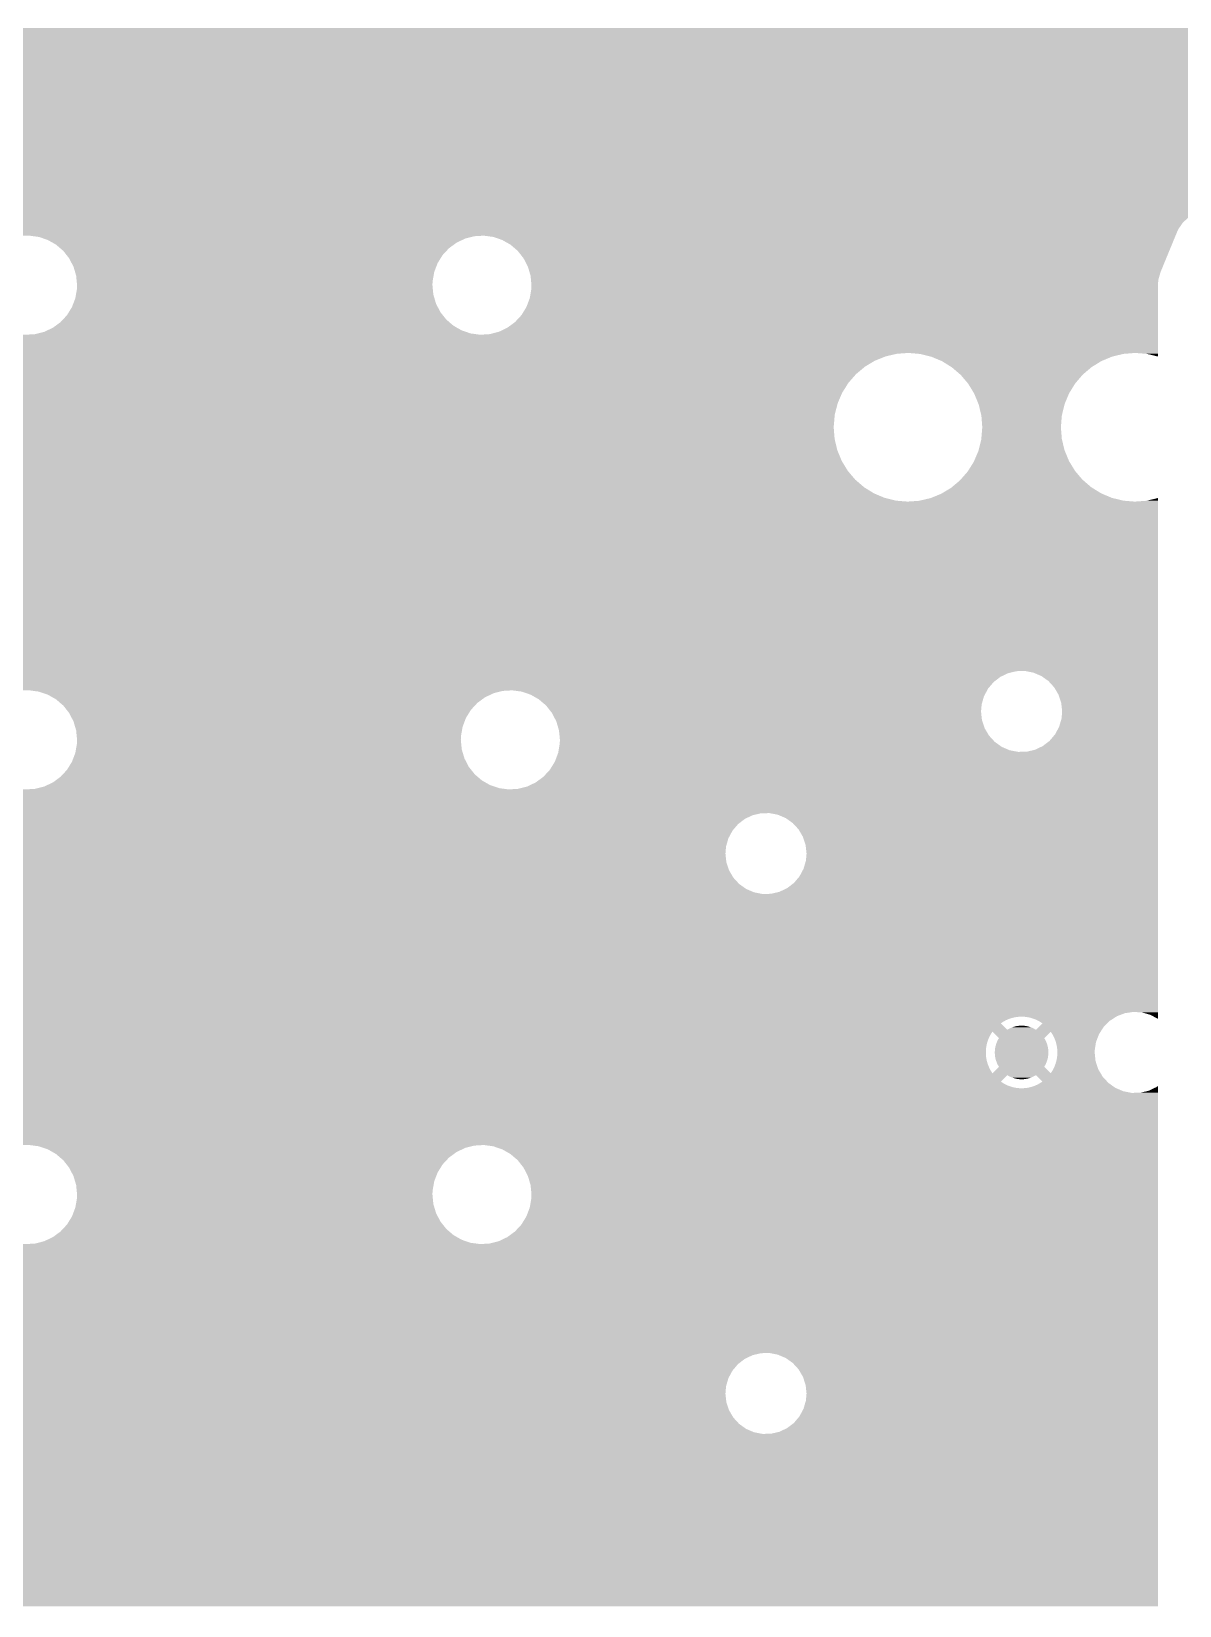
# Model space of a CAD drawing. Extents: x 295 to 953, y 10 to 290.
# Drawn here: x 707.68 to 735.91, y 181.56 to 220.24 of the extents above; entities that cross this region are included whole.
import ezdxf

# ---------------------------------------------------------------- set-up
doc = ezdxf.new("R2010")
doc.units = 0
doc.header["$LTSCALE"] = 5
doc.header["$MEASUREMENT"] = 0
doc.layers.add('PWR1', color=7, linetype='CONTINUOUS')

msp = doc.modelspace()

# ---------------------------------------------------------------- linework, layer by layer
at = {"layer": 'PWR1'}
for points in [[(634.921, 220.136), (634.838, 220.334), (802.881, 220.136), (803.003, 220.334)], [(635.011, 219.92), (634.921, 220.136), (802.799, 219.92), (802.881, 220.136)], [(635.012, 219.918), (635.011, 219.92), (802.798, 219.918), (802.799, 219.92)], [(635.053, 219.789), (635.012, 219.918), (802.776, 219.789), (802.798, 219.918)], [(635.065, 219.688), (635.053, 219.789), (802.758, 219.688), (802.776, 219.789)], [(635.076, 219.597), (635.065, 219.688), (802.755, 219.597), (802.758, 219.688)], [(635.076, 219.365), (635.076, 219.597), (802.777, 219.365), (802.755, 219.597)], [(635.076, 219.141), (635.076, 219.365), (802.843, 219.141), (802.777, 219.365)], [(635.076, 218.934), (635.076, 219.141), (802.951, 218.934), (802.843, 219.141)], [(635.076, 218.752), (635.076, 218.934), (803.096, 218.752), (802.951, 218.934)], [(635.076, 218.6), (635.076, 218.752), (803.273, 218.6), (803.096, 218.752)], [(635.076, 218.485), (635.076, 218.6), (803.475, 218.485), (803.273, 218.6)], [(635.076, 218.41), (635.076, 218.485), (803.696, 218.41), (803.475, 218.485)], [(635.076, 218.379), (635.076, 218.41), (803.927, 218.379), (803.696, 218.41)], [(635.076, 218.304), (635.076, 218.379), (840.584, 218.304), (840.594, 218.379)], [(635.076, 218.214), (635.076, 218.304), (840.577, 218.214), (840.584, 218.304)], [(635.076, 218.116), (635.076, 218.214), (840.574, 218.116), (840.577, 218.214)], [(635.076, 218.026), (635.076, 218.116), (840.577, 218.026), (840.574, 218.116)], [(635.076, 217.936), (635.076, 218.026), (840.583, 217.936), (840.577, 218.026)], [(635.076, 217.846), (635.076, 217.936), (840.595, 217.846), (840.583, 217.936)], [(635.076, 217.758), (635.076, 217.846), (840.61, 217.758), (840.595, 217.846)], [(635.076, 217.67), (635.076, 217.758), (840.63, 217.67), (840.61, 217.758)], [(635.076, 217.583), (635.076, 217.67), (840.654, 217.583), (840.63, 217.67)], [(635.076, 217.498), (635.076, 217.583), (840.683, 217.498), (840.654, 217.583)], [(635.076, 217.414), (635.076, 217.498), (840.716, 217.414), (840.683, 217.498)], [(635.076, 217.332), (635.076, 217.414), (840.753, 217.332), (840.716, 217.414)], [(635.076, 217.251), (635.076, 217.332), (840.793, 217.251), (840.753, 217.332)], [(635.076, 217.173), (635.076, 217.251), (840.838, 217.173), (840.793, 217.251)], [(635.076, 217.098), (635.076, 217.173), (840.887, 217.098), (840.838, 217.173)], [(659.507, 217.091), (659.471, 217.098), (840.891, 217.091), (840.887, 217.098)], [(659.678, 217.057), (659.507, 217.091), (849.683, 217.057), (849.683, 217.091)], [(659.872, 216.974), (659.678, 217.057), (849.683, 216.974), (849.683, 217.057)], [(659.948, 216.92), (659.872, 216.974), (849.683, 216.92), (849.683, 216.974)], [(660.044, 216.852), (659.948, 216.92), (841.601, 216.852), (841.669, 216.92)], [(660.089, 216.803), (660.044, 216.852), (841.552, 216.803), (841.601, 216.852)], [(660.109, 216.78), (660.089, 216.803), (751.337, 216.78), (751.586, 216.803)], [(660.17, 216.714), (660.109, 216.78), (751.096, 216.714), (751.337, 216.78)], [(660.185, 216.697), (660.17, 216.714), (751.053, 216.697), (751.096, 216.714)], [(660.186, 216.696), (660.185, 216.697), (751.051, 216.696), (751.053, 216.697)], [(660.293, 216.514), (660.186, 216.696), (750.609, 216.514), (751.051, 216.696)], [(660.359, 216.314), (660.293, 216.514), (750.124, 216.314), (750.609, 216.514)], [(660.361, 216.289), (660.359, 216.314), (750.064, 216.289), (750.124, 216.314)], [(660.366, 216.244), (660.361, 216.289), (749.977, 216.244), (750.064, 216.289)], [(660.32, 215.773), (660.366, 215.929), (736.307, 215.773), (736.686, 215.929)], [(660.369, 216.222), (660.366, 216.244), (737.424, 216.222), (737.616, 216.244)], [(660.366, 215.929), (660.381, 216.104), (736.686, 215.929), (737.111, 216.104)], [(660.373, 216.18), (660.369, 216.222), (737.296, 216.18), (737.424, 216.222)], [(660.381, 216.104), (660.373, 216.18), (737.111, 216.104), (737.296, 216.18)], [(660.078, 215.39), (660.207, 215.541), (735.885, 215.39), (735.99, 215.541)], [(660.207, 215.541), (660.211, 215.549), (735.99, 215.541), (735.995, 215.549)], [(660.211, 215.549), (660.281, 215.679), (735.995, 215.549), (736.138, 215.679)], [(660.281, 215.679), (660.307, 215.727), (736.138, 215.679), (736.224, 215.727)], [(660.307, 215.727), (660.32, 215.773), (736.224, 215.727), (736.307, 215.773)], [(659.847, 215.226), (659.903, 215.252), (735.814, 215.226), (735.825, 215.252)], [(659.903, 215.252), (659.987, 215.317), (735.825, 215.252), (735.852, 215.317)], [(659.987, 215.317), (660.07, 215.38), (735.852, 215.317), (735.881, 215.38)], [(660.07, 215.38), (660.078, 215.39), (735.881, 215.38), (735.885, 215.39)], [(707.727, 215.212), (707.626, 215.226), (718.569, 215.212), (718.802, 215.226)], [(707.857, 215.195), (707.727, 215.212), (718.501, 215.195), (718.569, 215.212)], [(707.976, 215.155), (707.857, 215.195), (718.343, 215.155), (718.501, 215.195)], [(708.078, 215.12), (707.976, 215.155), (718.271, 215.12), (718.343, 215.155)], [(708.193, 215.055), (708.078, 215.12), (718.133, 215.055), (718.271, 215.12)], [(719.033, 215.195), (718.802, 215.226), (735.801, 215.195), (735.814, 215.226)], [(719.254, 215.12), (719.033, 215.195), (735.77, 215.12), (735.801, 215.195)], [(719.457, 215.005), (719.254, 215.12), (735.723, 215.005), (735.77, 215.12)], [(708.281, 215.005), (708.193, 215.055), (718.065, 215.005), (718.133, 215.055)], [(708.383, 214.917), (708.281, 215.005), (717.945, 214.917), (718.065, 215.005)], [(708.458, 214.854), (708.383, 214.917), (717.886, 214.854), (717.945, 214.917)], [(708.543, 214.746), (708.458, 214.854), (717.786, 214.746), (717.886, 214.854)], [(708.602, 214.671), (708.543, 214.746), (717.74, 214.671), (717.786, 214.746)], [(719.634, 214.854), (719.457, 215.005), (735.66, 214.854), (735.723, 215.005)], [(719.778, 214.671), (719.634, 214.854), (735.585, 214.671), (735.66, 214.854)], [(708.666, 214.548), (708.602, 214.671), (717.664, 214.548), (717.74, 214.671)], [(708.71, 214.464), (708.666, 214.548), (717.632, 214.464), (717.664, 214.548)], [(708.75, 214.33), (708.71, 214.464), (717.581, 214.33), (717.632, 214.464)], [(719.886, 214.464), (719.778, 214.671), (735.5, 214.464), (735.585, 214.671)], [(719.926, 214.328), (719.886, 214.464), (735.444, 214.328), (735.5, 214.464)], [(708.776, 214.241), (708.75, 214.33), (717.566, 214.241), (717.581, 214.33)], [(708.789, 214.1), (708.776, 214.241), (717.541, 214.1), (717.566, 214.241)], [(708.798, 214.009), (708.789, 214.1), (717.538, 214.009), (717.541, 214.1)], [(708.795, 213.917), (708.798, 214.009), (717.547, 213.917), (717.538, 214.009)], [(719.952, 214.241), (719.926, 214.328), (735.419, 214.241), (735.444, 214.328)], [(719.961, 214.142), (719.952, 214.241), (735.391, 214.142), (735.419, 214.241)], [(719.974, 214.009), (719.961, 214.142), (735.38, 214.009), (735.391, 214.142)], [(719.971, 213.917), (719.974, 214.009), (735.38, 213.917), (735.38, 214.009)], [(708.704, 213.553), (708.755, 213.687), (717.626, 213.553), (717.587, 213.687)], [(708.755, 213.687), (708.771, 213.777), (717.587, 213.687), (717.56, 213.777)], [(708.771, 213.777), (708.795, 213.917), (717.56, 213.777), (717.547, 213.917)], [(719.848, 213.469), (719.931, 213.687), (735.38, 213.469), (735.38, 213.687)], [(719.931, 213.687), (719.971, 213.917), (735.38, 213.687), (735.38, 213.917)], [(708.45, 213.164), (708.55, 213.271), (717.879, 213.164), (717.793, 213.271)], [(708.55, 213.271), (708.596, 213.346), (717.793, 213.271), (717.734, 213.346)], [(708.596, 213.346), (708.672, 213.469), (717.734, 213.346), (717.67, 213.469)], [(708.672, 213.469), (708.704, 213.553), (717.67, 213.469), (717.626, 213.553)], [(719.567, 213.1), (719.726, 213.271), (735.38, 213.1), (735.38, 213.271)], [(719.726, 213.271), (719.848, 213.469), (735.38, 213.271), (735.38, 213.469)], [(707.534, 212.791), (707.767, 212.805), (718.71, 212.791), (718.609, 212.805)], [(707.767, 212.805), (707.835, 212.822), (718.609, 212.805), (718.479, 212.822)], [(707.835, 212.822), (707.993, 212.862), (718.479, 212.822), (718.36, 212.862)], [(707.993, 212.862), (708.065, 212.897), (718.36, 212.862), (718.258, 212.897)], [(708.065, 212.897), (708.203, 212.962), (718.258, 212.897), (718.143, 212.962)], [(708.203, 212.962), (708.271, 213.012), (718.143, 212.962), (718.056, 213.012)], [(708.271, 213.012), (708.391, 213.1), (718.056, 213.012), (717.953, 213.1)], [(708.391, 213.1), (708.45, 213.164), (717.953, 213.1), (717.879, 213.164)], [(718.71, 212.791), (718.943, 212.805), (735.38, 212.791), (735.38, 212.805)], [(718.943, 212.805), (719.169, 212.862), (735.38, 212.805), (735.38, 212.862)], [(719.169, 212.862), (719.379, 212.962), (735.38, 212.862), (735.38, 212.962)], [(719.379, 212.962), (719.567, 213.1), (735.38, 212.962), (735.38, 213.1)], [(693.397, 212.343), (693.428, 212.52), (735.38, 212.343), (735.38, 212.52)], [(693.431, 212.612), (693.414, 212.791), (735.38, 212.612), (735.38, 212.791)], [(693.428, 212.52), (693.431, 212.612), (735.38, 212.52), (735.38, 212.612)], [(693.263, 212.004), (693.305, 212.072), (728.173, 212.004), (728.286, 212.072)], [(693.305, 212.072), (693.335, 212.151), (728.286, 212.072), (728.417, 212.151)], [(693.335, 212.151), (693.376, 212.258), (728.417, 212.151), (728.682, 212.258)], [(693.376, 212.258), (693.388, 212.29), (728.682, 212.258), (728.82, 212.29)], [(693.388, 212.29), (693.394, 212.323), (728.82, 212.29), (728.96, 212.323)], [(693.394, 212.323), (693.397, 212.343), (728.96, 212.323), (729.245, 212.343)], [(729.516, 212.32), (729.245, 212.343), (734.532, 212.32), (734.817, 212.343)], [(729.53, 212.319), (729.516, 212.32), (734.528, 212.319), (734.532, 212.32)], [(729.798, 212.253), (729.53, 212.319), (734.255, 212.253), (734.528, 212.319)], [(729.807, 212.251), (729.798, 212.253), (734.25, 212.251), (734.255, 212.253)], [(730.063, 212.144), (729.807, 212.251), (733.991, 212.144), (734.25, 212.251)], [(730.07, 212.141), (730.063, 212.144), (733.986, 212.141), (733.991, 212.144)], [(730.306, 211.994), (730.07, 212.141), (733.748, 211.994), (733.986, 212.141)], [(735.102, 212.322), (734.817, 212.343), (735.38, 212.322), (735.38, 212.343)], [(735.378, 212.256), (735.102, 212.322), (735.38, 212.256), (735.38, 212.322)], [(692.891, 211.605), (693.024, 211.703), (727.766, 211.605), (727.851, 211.703)], [(693.024, 211.703), (693.133, 211.82), (727.851, 211.703), (727.954, 211.82)], [(693.133, 211.82), (693.183, 211.874), (727.954, 211.82), (728.018, 211.874)], [(693.183, 211.874), (693.263, 212.004), (728.018, 211.874), (728.173, 212.004)], [(730.313, 211.99), (730.306, 211.994), (733.743, 211.99), (733.748, 211.994)], [(730.524, 211.809), (730.313, 211.99), (733.53, 211.809), (733.743, 211.99)], [(730.53, 211.804), (730.524, 211.809), (733.526, 211.804), (733.53, 211.809)], [(730.71, 211.592), (730.53, 211.804), (733.345, 211.592), (733.526, 211.804)], [(674.272, 211.363), (674.253, 211.394), (727.614, 211.363), (727.634, 211.394)], [(674.285, 211.343), (674.272, 211.363), (727.606, 211.343), (727.614, 211.363)], [(674.385, 211.1), (674.285, 211.343), (727.502, 211.1), (727.606, 211.343)], [(692.167, 211.394), (692.4, 211.408), (727.634, 211.394), (727.642, 211.408)], [(692.4, 211.408), (692.626, 211.465), (727.642, 211.408), (727.679, 211.465)], [(692.626, 211.465), (692.836, 211.565), (727.679, 211.465), (727.741, 211.565)], [(692.836, 211.565), (692.891, 211.605), (727.741, 211.565), (727.766, 211.605)], [(730.715, 211.586), (730.71, 211.592), (733.341, 211.586), (733.345, 211.592)], [(730.859, 211.349), (730.715, 211.586), (733.195, 211.349), (733.341, 211.586)], [(730.863, 211.343), (730.859, 211.349), (733.192, 211.343), (733.195, 211.349)], [(730.969, 211.085), (730.863, 211.343), (733.085, 211.085), (733.192, 211.343)], [(674.394, 211.079), (674.385, 211.1), (727.497, 211.079), (727.502, 211.1)], [(674.455, 210.823), (674.394, 211.079), (727.432, 210.823), (727.497, 211.079)], [(730.972, 211.079), (730.969, 211.085), (733.084, 211.079), (733.085, 211.085)], [(731.037, 210.808), (730.972, 211.079), (733.018, 210.808), (733.084, 211.079)], [(674.46, 210.801), (674.455, 210.823), (727.43, 210.801), (727.432, 210.823)], [(674.458, 210.231), (674.482, 210.516), (727.429, 210.231), (727.406, 210.516)], [(674.482, 210.516), (674.46, 210.801), (727.406, 210.516), (727.43, 210.801)], [(731.039, 210.801), (731.037, 210.808), (733.017, 210.801), (733.018, 210.808)], [(731.037, 210.231), (731.061, 210.516), (733.017, 210.231), (732.994, 210.516)], [(731.061, 210.516), (731.039, 210.801), (732.994, 210.516), (733.017, 210.801)], [(674.392, 209.954), (674.456, 210.209), (727.495, 209.954), (727.434, 210.209)], [(674.456, 210.209), (674.458, 210.231), (727.434, 210.209), (727.429, 210.231)], [(730.97, 209.954), (731.035, 210.209), (733.083, 209.954), (733.022, 210.209)], [(731.035, 210.209), (731.037, 210.231), (733.022, 210.209), (733.017, 210.231)], [(674.283, 209.69), (674.386, 209.932), (727.604, 209.69), (727.504, 209.932)], [(674.386, 209.932), (674.392, 209.954), (727.504, 209.932), (727.495, 209.954)], [(730.861, 209.69), (730.965, 209.932), (733.192, 209.69), (733.092, 209.932)], [(730.965, 209.932), (730.97, 209.954), (733.092, 209.932), (733.083, 209.954)], [(673.949, 209.228), (674.122, 209.427), (727.937, 209.228), (727.768, 209.427)], [(674.122, 209.427), (674.134, 209.446), (727.768, 209.427), (727.753, 209.446)], [(674.134, 209.446), (674.274, 209.669), (727.753, 209.446), (727.616, 209.669)], [(674.274, 209.669), (674.283, 209.69), (727.616, 209.669), (727.604, 209.69)], [(730.527, 209.228), (730.701, 209.427), (733.525, 209.228), (733.356, 209.427)], [(730.701, 209.427), (730.713, 209.446), (733.356, 209.427), (733.341, 209.446)], [(730.713, 209.446), (730.853, 209.669), (733.341, 209.446), (733.204, 209.669)], [(730.853, 209.669), (730.861, 209.69), (733.204, 209.669), (733.192, 209.69)], [(673.489, 208.892), (673.716, 209.028), (728.397, 208.892), (728.176, 209.028)], [(673.716, 209.028), (673.732, 209.042), (728.176, 209.028), (728.154, 209.042)], [(673.732, 209.042), (673.935, 209.212), (728.154, 209.042), (727.956, 209.212)], [(673.935, 209.212), (673.949, 209.228), (727.956, 209.212), (727.937, 209.228)], [(730.067, 208.892), (730.295, 209.028), (733.985, 208.892), (733.764, 209.028)], [(730.295, 209.028), (730.311, 209.042), (733.764, 209.028), (733.742, 209.042)], [(730.311, 209.042), (730.513, 209.212), (733.742, 209.042), (733.544, 209.212)], [(730.513, 209.212), (730.527, 209.228), (733.544, 209.212), (733.525, 209.228)], [(635.076, 208.017), (635.076, 208.689), (735.38, 208.017), (735.38, 208.689)], [(672.644, 208.689), (672.928, 208.709), (729.222, 208.689), (728.98, 208.709)], [(672.928, 208.709), (672.944, 208.713), (728.98, 208.709), (728.938, 208.713)], [(672.944, 208.713), (673.207, 208.774), (728.938, 208.713), (728.689, 208.774)], [(673.207, 208.774), (673.224, 208.781), (728.689, 208.774), (728.66, 208.781)], [(673.224, 208.781), (673.471, 208.881), (728.66, 208.781), (728.422, 208.881)], [(673.471, 208.881), (673.489, 208.892), (728.422, 208.881), (728.397, 208.892)], [(729.222, 208.689), (729.507, 208.709), (734.81, 208.689), (734.568, 208.709)], [(729.507, 208.709), (729.522, 208.713), (734.568, 208.709), (734.526, 208.713)], [(729.522, 208.713), (729.785, 208.774), (734.526, 208.713), (734.277, 208.774)], [(729.785, 208.774), (729.803, 208.781), (734.277, 208.774), (734.248, 208.781)], [(729.803, 208.781), (730.05, 208.881), (734.248, 208.781), (734.01, 208.881)], [(730.05, 208.881), (730.067, 208.892), (734.01, 208.881), (733.985, 208.892)], [(734.81, 208.689), (735.095, 208.709), (735.38, 208.689), (735.38, 208.709)], [(735.095, 208.709), (735.378, 208.776), (735.38, 208.709), (735.38, 208.776)], [(659.678, 207.977), (659.471, 208.017), (735.38, 207.977), (735.38, 208.017)], [(659.872, 207.893), (659.678, 207.977), (735.38, 207.893), (735.38, 207.977)], [(660.044, 207.771), (659.872, 207.893), (735.38, 207.771), (735.38, 207.893)], [(660.186, 207.616), (660.044, 207.771), (735.38, 207.616), (735.38, 207.771)], [(660.293, 207.434), (660.186, 207.616), (735.38, 207.434), (735.38, 207.616)], [(660.359, 207.233), (660.293, 207.434), (735.38, 207.233), (735.38, 207.434)], [(660.381, 207.024), (660.359, 207.233), (735.38, 207.024), (735.38, 207.233)], [(660.366, 206.849), (660.381, 207.024), (735.38, 206.849), (735.38, 207.024)], [(660.338, 206.755), (660.366, 206.849), (735.38, 206.755), (735.38, 206.849)], [(672.951, 206.731), (672.667, 206.755), (735.38, 206.731), (735.38, 206.755)], [(673.228, 206.663), (672.951, 206.731), (735.38, 206.663), (735.38, 206.731)], [(673.492, 206.553), (673.228, 206.663), (735.38, 206.553), (735.38, 206.663)], [(673.735, 206.402), (673.492, 206.553), (735.38, 206.402), (735.38, 206.553)], [(673.951, 206.216), (673.735, 206.402), (735.38, 206.216), (735.38, 206.402)], [(674.136, 205.998), (673.951, 206.216), (735.38, 205.998), (735.38, 206.216)], [(674.285, 205.755), (674.136, 205.998), (735.38, 205.755), (735.38, 205.998)], [(674.394, 205.491), (674.285, 205.755), (735.38, 205.491), (735.38, 205.755)], [(674.46, 205.213), (674.394, 205.491), (735.38, 205.213), (735.38, 205.491)], [(674.482, 204.928), (674.46, 205.213), (735.38, 204.928), (735.38, 205.213)], [(674.467, 204.748), (674.482, 204.928), (735.38, 204.748), (735.38, 204.928)], [(692.49, 204.717), (692.259, 204.748), (735.38, 204.717), (735.38, 204.748)], [(692.711, 204.643), (692.49, 204.717), (735.38, 204.643), (735.38, 204.717)], [(692.914, 204.528), (692.711, 204.643), (735.38, 204.528), (735.38, 204.643)], [(692.917, 204.525), (692.914, 204.528), (735.38, 204.525), (735.38, 204.528)], [(692.921, 204.521), (692.917, 204.525), (731.905, 204.521), (732.115, 204.525)], [(692.977, 204.473), (692.921, 204.521), (731.699, 204.473), (731.905, 204.521)], [(693.083, 204.383), (692.977, 204.473), (731.509, 204.383), (731.699, 204.473)], [(693.091, 204.376), (693.083, 204.383), (731.5, 204.376), (731.509, 204.383)], [(693.187, 204.255), (693.091, 204.376), (731.341, 204.255), (731.5, 204.376)], [(732.322, 204.484), (732.115, 204.525), (735.38, 204.484), (735.38, 204.525)], [(732.516, 204.401), (732.322, 204.484), (735.38, 204.401), (735.38, 204.484)], [(732.688, 204.279), (732.516, 204.401), (735.38, 204.279), (735.38, 204.401)], [(693.235, 204.194), (693.187, 204.255), (731.289, 204.194), (731.341, 204.255)], [(693.287, 204.094), (693.235, 204.194), (731.204, 204.094), (731.289, 204.194)], [(693.31, 204.05), (693.287, 204.094), (731.18, 204.05), (731.204, 204.094)], [(707.727, 204.036), (707.626, 204.05), (719.268, 204.036), (719.5, 204.05)], [(707.857, 204.019), (707.727, 204.036), (719.199, 204.019), (719.268, 204.036)], [(707.976, 203.979), (707.857, 204.019), (719.042, 203.979), (719.199, 204.019)], [(708.078, 203.944), (707.976, 203.979), (718.969, 203.944), (719.042, 203.979)], [(708.193, 203.879), (708.078, 203.944), (718.831, 203.879), (718.969, 203.944)], [(719.731, 204.019), (719.5, 204.05), (731.164, 204.019), (731.18, 204.05)], [(719.952, 203.944), (719.731, 204.019), (731.124, 203.944), (731.164, 204.019)], [(720.015, 203.909), (719.952, 203.944), (731.104, 203.909), (731.124, 203.944)], [(720.155, 203.829), (720.015, 203.909), (731.081, 203.829), (731.104, 203.909)], [(732.83, 204.123), (732.688, 204.279), (735.38, 204.123), (735.38, 204.279)], [(732.937, 203.941), (732.83, 204.123), (735.38, 203.941), (735.38, 204.123)], [(733.003, 203.741), (732.937, 203.941), (735.38, 203.741), (735.38, 203.941)], [(708.281, 203.829), (708.193, 203.879), (718.763, 203.829), (718.831, 203.879)], [(708.383, 203.741), (708.281, 203.829), (718.643, 203.741), (718.763, 203.829)], [(708.458, 203.678), (708.383, 203.741), (718.584, 203.678), (718.643, 203.741)], [(708.543, 203.57), (708.458, 203.678), (718.485, 203.57), (718.584, 203.678)], [(708.602, 203.495), (708.543, 203.57), (718.438, 203.495), (718.485, 203.57)], [(720.299, 203.706), (720.155, 203.829), (731.046, 203.706), (731.081, 203.829)], [(720.332, 203.678), (720.299, 203.706), (731.043, 203.678), (731.046, 203.706)], [(720.448, 203.531), (720.332, 203.678), (731.03, 203.531), (731.043, 203.678)], [(720.477, 203.495), (720.448, 203.531), (731.034, 203.495), (731.03, 203.531)], [(733.025, 203.531), (733.003, 203.741), (735.38, 203.531), (735.38, 203.741)], [(733.01, 203.356), (733.025, 203.531), (735.38, 203.356), (735.38, 203.531)], [(708.666, 203.372), (708.602, 203.495), (718.362, 203.372), (718.438, 203.495)], [(708.71, 203.288), (708.666, 203.372), (718.33, 203.288), (718.362, 203.372)], [(708.75, 203.154), (708.71, 203.288), (718.28, 203.154), (718.33, 203.288)], [(708.776, 203.065), (708.75, 203.154), (718.264, 203.065), (718.28, 203.154)], [(720.567, 203.321), (720.477, 203.495), (731.052, 203.321), (731.034, 203.495)], [(720.584, 203.288), (720.567, 203.321), (731.063, 203.288), (731.052, 203.321)], [(720.634, 203.121), (720.584, 203.288), (731.118, 203.121), (731.063, 203.288)], [(720.65, 203.065), (720.634, 203.121), (731.151, 203.065), (731.118, 203.121)], [(732.851, 202.968), (732.951, 203.154), (735.38, 202.968), (735.38, 203.154)], [(732.951, 203.154), (733.01, 203.356), (735.38, 203.154), (735.38, 203.356)], [(708.771, 202.601), (708.795, 202.741), (718.259, 202.601), (718.245, 202.741)], [(708.789, 202.924), (708.776, 203.065), (718.24, 202.924), (718.264, 203.065)], [(708.798, 202.833), (708.789, 202.924), (718.236, 202.833), (718.24, 202.924)], [(708.795, 202.741), (708.798, 202.833), (718.245, 202.741), (718.236, 202.833)], [(720.663, 202.939), (720.65, 203.065), (731.225, 202.939), (731.151, 203.065)], [(720.656, 202.661), (720.669, 202.741), (731.539, 202.661), (731.427, 202.741)], [(720.673, 202.833), (720.663, 202.939), (731.322, 202.833), (731.225, 202.939)], [(720.669, 202.741), (720.671, 202.784), (731.427, 202.741), (731.367, 202.784)], [(720.671, 202.784), (720.673, 202.833), (731.367, 202.784), (731.322, 202.833)], [(732.547, 202.679), (732.714, 202.807), (735.38, 202.679), (735.38, 202.807)], [(732.714, 202.807), (732.851, 202.968), (735.38, 202.807), (735.38, 202.968)], [(708.672, 202.293), (708.704, 202.377), (718.368, 202.293), (718.325, 202.377)], [(708.704, 202.377), (708.755, 202.511), (718.325, 202.377), (718.285, 202.511)], [(708.755, 202.511), (708.771, 202.601), (718.285, 202.511), (718.259, 202.601)], [(720.547, 202.293), (720.63, 202.511), (735.38, 202.293), (735.38, 202.511)], [(720.63, 202.511), (720.634, 202.538), (735.38, 202.511), (735.38, 202.538)], [(720.634, 202.538), (720.641, 202.578), (731.94, 202.538), (731.733, 202.578)], [(720.641, 202.578), (720.656, 202.661), (731.733, 202.578), (731.539, 202.661)], [(731.94, 202.538), (732.151, 202.541), (735.38, 202.538), (735.38, 202.541)], [(732.151, 202.541), (732.356, 202.589), (735.38, 202.541), (735.38, 202.589)], [(732.356, 202.589), (732.547, 202.679), (735.38, 202.589), (735.38, 202.679)], [(708.391, 201.924), (708.45, 201.988), (718.651, 201.924), (718.577, 201.988)], [(708.45, 201.988), (708.55, 202.095), (718.577, 201.988), (718.492, 202.095)], [(708.55, 202.095), (708.596, 202.17), (718.492, 202.095), (718.432, 202.17)], [(708.596, 202.17), (708.672, 202.293), (718.432, 202.17), (718.368, 202.293)], [(720.266, 201.924), (720.424, 202.095), (735.38, 201.924), (735.38, 202.095)], [(720.424, 202.095), (720.547, 202.293), (735.38, 202.095), (735.38, 202.293)], [(640.649, 201.571), (640.673, 201.615), (735.38, 201.571), (735.38, 201.615)], [(707.534, 201.615), (707.767, 201.629), (719.409, 201.615), (719.308, 201.629)], [(707.767, 201.629), (707.835, 201.646), (719.308, 201.629), (719.178, 201.646)], [(707.835, 201.646), (707.993, 201.686), (719.178, 201.646), (719.059, 201.686)], [(707.993, 201.686), (708.065, 201.721), (719.059, 201.686), (718.957, 201.721)], [(708.065, 201.721), (708.203, 201.786), (718.957, 201.721), (718.842, 201.786)], [(708.203, 201.786), (708.271, 201.836), (718.842, 201.786), (718.754, 201.836)], [(708.271, 201.836), (708.391, 201.924), (718.754, 201.836), (718.651, 201.924)], [(719.409, 201.615), (719.641, 201.629), (735.38, 201.615), (735.38, 201.629)], [(719.641, 201.629), (719.867, 201.686), (735.38, 201.629), (735.38, 201.686)], [(719.867, 201.686), (720.078, 201.786), (735.38, 201.686), (735.38, 201.786)], [(720.078, 201.786), (720.266, 201.924), (735.38, 201.786), (735.38, 201.924)], [(640.047, 201.167), (640.154, 201.192), (735.38, 201.167), (735.38, 201.192)], [(640.154, 201.192), (640.345, 201.282), (735.38, 201.192), (735.38, 201.282)], [(640.345, 201.282), (640.512, 201.41), (735.38, 201.282), (735.38, 201.41)], [(640.512, 201.41), (640.649, 201.571), (735.38, 201.41), (735.38, 201.571)], [(672.951, 201.143), (672.667, 201.167), (735.38, 201.143), (735.38, 201.167)], [(673.228, 201.075), (672.951, 201.143), (735.38, 201.075), (735.38, 201.143)], [(673.331, 201.032), (673.228, 201.075), (735.38, 201.032), (735.38, 201.075)], [(673.34, 201.028), (673.331, 201.032), (725.618, 201.028), (725.829, 201.032)], [(673.454, 200.98), (673.34, 201.028), (725.413, 200.98), (725.618, 201.028)], [(673.492, 200.965), (673.454, 200.98), (725.379, 200.965), (725.413, 200.98)], [(673.612, 200.89), (673.492, 200.965), (725.222, 200.89), (725.379, 200.965)], [(673.735, 200.814), (673.612, 200.89), (725.123, 200.814), (725.222, 200.89)], [(673.795, 200.762), (673.735, 200.814), (725.055, 200.762), (725.123, 200.814)], [(726.036, 200.992), (725.829, 201.032), (735.38, 200.992), (735.38, 201.032)], [(726.23, 200.908), (726.036, 200.992), (735.38, 200.908), (735.38, 200.992)], [(726.401, 200.786), (726.23, 200.908), (735.38, 200.786), (735.38, 200.908)], [(673.951, 200.628), (673.795, 200.762), (724.94, 200.628), (725.055, 200.762)], [(673.974, 200.602), (673.951, 200.628), (724.918, 200.602), (724.94, 200.628)], [(674.131, 200.416), (673.974, 200.602), (724.818, 200.416), (724.918, 200.602)], [(674.136, 200.41), (674.131, 200.416), (724.816, 200.41), (724.818, 200.416)], [(726.544, 200.631), (726.401, 200.786), (735.38, 200.631), (735.38, 200.786)], [(726.65, 200.449), (726.544, 200.631), (735.38, 200.449), (735.38, 200.631)], [(726.716, 200.248), (726.65, 200.449), (735.38, 200.248), (735.38, 200.449)], [(674.256, 200.214), (674.136, 200.41), (724.759, 200.214), (724.816, 200.41)], [(674.285, 200.167), (674.256, 200.214), (724.755, 200.167), (724.759, 200.214)], [(674.338, 200.039), (674.285, 200.167), (724.744, 200.039), (724.755, 200.167)], [(674.394, 199.903), (674.338, 200.039), (724.758, 199.903), (724.744, 200.039)], [(726.739, 200.039), (726.716, 200.248), (735.38, 200.039), (735.38, 200.248)], [(726.723, 199.864), (726.739, 200.039), (735.38, 199.864), (735.38, 200.039)], [(674.411, 199.829), (674.394, 199.903), (724.766, 199.829), (724.758, 199.903)], [(674.459, 199.629), (674.411, 199.829), (724.832, 199.629), (724.766, 199.829)], [(726.564, 199.475), (726.664, 199.661), (735.38, 199.475), (735.38, 199.661)], [(726.664, 199.661), (726.723, 199.864), (735.38, 199.661), (735.38, 199.864)], [(674.46, 199.625), (674.459, 199.629), (724.834, 199.625), (724.832, 199.629)], [(674.474, 199.447), (674.46, 199.625), (724.938, 199.447), (724.834, 199.625)], [(674.468, 199.169), (674.478, 199.291), (725.253, 199.169), (725.081, 199.291)], [(674.482, 199.34), (674.474, 199.447), (725.036, 199.34), (724.938, 199.447)], [(674.478, 199.291), (674.482, 199.34), (725.081, 199.291), (725.036, 199.34)], [(726.26, 199.187), (726.428, 199.315), (735.38, 199.187), (735.38, 199.315)], [(726.428, 199.315), (726.564, 199.475), (735.38, 199.315), (735.38, 199.475)], [(674.386, 198.756), (674.456, 199.033), (735.38, 198.756), (735.38, 199.033)], [(674.456, 199.033), (674.457, 199.045), (735.38, 199.033), (735.38, 199.045)], [(674.457, 199.045), (674.461, 199.086), (725.653, 199.045), (725.446, 199.086)], [(674.461, 199.086), (674.468, 199.169), (725.446, 199.086), (725.253, 199.169)], [(725.653, 199.045), (725.864, 199.049), (735.38, 199.045), (735.38, 199.049)], [(725.864, 199.049), (726.069, 199.097), (735.38, 199.049), (735.38, 199.097)], [(726.069, 199.097), (726.26, 199.187), (735.38, 199.097), (735.38, 199.187)], [(674.122, 198.251), (674.274, 198.493), (735.38, 198.251), (735.38, 198.493)], [(674.274, 198.493), (674.386, 198.756), (735.38, 198.493), (735.38, 198.756)], [(673.935, 198.036), (674.122, 198.251), (735.38, 198.036), (735.38, 198.251)], [(673.207, 197.598), (673.471, 197.705), (735.38, 197.598), (735.38, 197.705)], [(673.471, 197.705), (673.716, 197.852), (735.38, 197.705), (735.38, 197.852)], [(673.716, 197.852), (673.935, 198.036), (735.38, 197.852), (735.38, 198.036)], [(647.497, 197.219), (647.634, 197.38), (735.38, 197.219), (735.38, 197.38)], [(647.634, 197.38), (647.705, 197.513), (735.38, 197.38), (735.38, 197.513)], [(672.644, 197.513), (672.928, 197.533), (735.38, 197.513), (735.38, 197.533)], [(672.928, 197.533), (673.207, 197.598), (735.38, 197.533), (735.38, 197.598)], [(635.076, 196.146), (635.076, 196.95), (735.38, 196.146), (735.38, 196.95)], [(646.723, 196.95), (646.934, 196.953), (735.38, 196.95), (735.38, 196.953)], [(646.934, 196.953), (647.139, 197.001), (735.38, 196.953), (735.38, 197.001)], [(647.139, 197.001), (647.33, 197.091), (735.38, 197.001), (735.38, 197.091)], [(647.33, 197.091), (647.497, 197.219), (735.38, 197.091), (735.38, 197.219)], [(635.076, 196.115), (635.076, 196.146), (734.572, 196.115), (734.78, 196.146)], [(635.076, 196.041), (635.076, 196.115), (734.374, 196.041), (734.572, 196.115)], [(635.076, 196.029), (635.076, 196.041), (734.356, 196.029), (734.374, 196.041)], [(635.076, 196.025), (635.076, 196.029), (731.946, 196.025), (732.008, 196.029)], [(635.076, 196.017), (635.076, 196.025), (731.883, 196.017), (731.946, 196.025)], [(635.076, 196.005), (635.076, 196.017), (731.822, 196.005), (731.883, 196.017)], [(635.076, 195.988), (635.076, 196.005), (731.762, 195.988), (731.822, 196.005)], [(635.076, 195.967), (635.076, 195.988), (731.703, 195.967), (731.762, 195.988)], [(635.076, 195.942), (635.076, 195.967), (731.645, 195.942), (731.703, 195.967)], [(635.076, 195.913), (635.076, 195.942), (731.59, 195.913), (731.645, 195.942)], [(635.076, 195.879), (635.076, 195.913), (731.536, 195.879), (731.59, 195.913)], [(635.076, 195.866), (635.076, 195.879), (731.517, 195.866), (731.536, 195.879)], [(635.076, 195.707), (635.076, 195.866), (731.675, 195.707), (731.517, 195.866)], [(731.773, 195.757), (731.806, 195.77), (732.283, 195.757), (732.248, 195.77)], [(731.806, 195.77), (731.824, 195.776), (732.248, 195.77), (732.233, 195.776)], [(731.824, 195.776), (731.858, 195.786), (732.233, 195.776), (732.195, 195.786)], [(731.858, 195.786), (731.877, 195.791), (732.195, 195.786), (732.18, 195.791)], [(731.877, 195.791), (731.911, 195.798), (732.18, 195.791), (732.142, 195.798)], [(731.911, 195.798), (731.932, 195.801), (732.142, 195.798), (732.127, 195.801)], [(731.932, 195.801), (731.965, 195.805), (732.127, 195.801), (732.086, 195.805)], [(731.965, 195.805), (731.991, 195.807), (732.086, 195.805), (732.073, 195.807)], [(731.991, 195.807), (732.019, 195.808), (732.073, 195.807), (732.019, 195.808)], [(732.071, 196.028), (732.008, 196.029), (734.355, 196.028), (734.356, 196.029)], [(732.133, 196.023), (732.071, 196.028), (734.346, 196.023), (734.355, 196.028)], [(732.195, 196.013), (732.133, 196.023), (734.331, 196.013), (734.346, 196.023)], [(732.257, 195.999), (732.195, 196.013), (734.309, 195.999), (734.331, 196.013)], [(732.316, 195.98), (732.257, 195.999), (734.281, 195.98), (734.309, 195.999)], [(732.375, 195.958), (732.316, 195.98), (734.245, 195.958), (734.281, 195.98)], [(732.432, 195.931), (732.375, 195.958), (734.204, 195.931), (734.245, 195.958)], [(732.38, 195.707), (732.451, 195.778), (734.001, 195.707), (734.047, 195.778)], [(732.439, 195.927), (732.432, 195.931), (734.197, 195.927), (734.204, 195.931)], [(732.486, 195.9), (732.439, 195.927), (734.17, 195.9), (734.197, 195.927)], [(732.451, 195.778), (732.539, 195.866), (734.047, 195.778), (734.135, 195.866)], [(732.539, 195.866), (732.486, 195.9), (734.135, 195.866), (734.17, 195.9)], [(734.991, 196.132), (734.78, 196.146), (735.38, 196.132), (735.38, 196.146)], [(735.193, 196.075), (734.991, 196.132), (735.38, 196.075), (735.38, 196.132)], [(735.379, 195.976), (735.193, 196.075), (735.38, 195.976), (735.38, 196.075)], [(635.076, 195.668), (635.076, 195.707), (733.976, 195.668), (734.001, 195.707)], [(693.015, 195.66), (692.957, 195.668), (733.971, 195.66), (733.976, 195.668)], [(693.188, 195.637), (693.015, 195.66), (731.296, 195.637), (731.311, 195.66)], [(693.275, 195.608), (693.188, 195.637), (731.276, 195.608), (731.296, 195.637)], [(693.409, 195.562), (693.275, 195.608), (731.251, 195.562), (731.276, 195.608)], [(693.426, 195.553), (693.409, 195.562), (731.246, 195.553), (731.251, 195.562)], [(693.525, 195.496), (693.426, 195.553), (731.219, 195.496), (731.246, 195.553)], [(693.612, 195.447), (693.525, 195.496), (731.2, 195.447), (731.219, 195.496)], [(693.623, 195.438), (693.612, 195.447), (731.196, 195.438), (731.2, 195.447)], [(693.693, 195.378), (693.623, 195.438), (731.178, 195.378), (731.196, 195.438)], [(731.47, 195.501), (731.311, 195.66), (732.585, 195.501), (732.744, 195.66)], [(731.404, 195.362), (731.42, 195.405), (732.651, 195.362), (732.635, 195.405)], [(731.42, 195.405), (731.424, 195.413), (732.635, 195.405), (732.632, 195.413)], [(731.424, 195.413), (731.443, 195.454), (732.632, 195.413), (732.612, 195.454)], [(731.443, 195.454), (731.447, 195.462), (732.612, 195.454), (732.608, 195.462)], [(731.447, 195.462), (731.47, 195.501), (732.608, 195.462), (732.585, 195.501)], [(731.675, 195.707), (731.707, 195.725), (732.38, 195.707), (732.347, 195.725)], [(731.707, 195.725), (731.724, 195.734), (732.347, 195.725), (732.333, 195.734)], [(731.724, 195.734), (731.756, 195.75), (732.333, 195.734), (732.298, 195.75)], [(731.756, 195.75), (731.773, 195.757), (732.298, 195.75), (732.283, 195.757)], [(732.768, 195.624), (732.744, 195.66), (733.947, 195.624), (733.971, 195.66)], [(732.782, 195.601), (732.768, 195.624), (733.932, 195.601), (733.947, 195.624)], [(732.8, 195.57), (732.782, 195.601), (733.921, 195.57), (733.932, 195.601)], [(732.828, 195.514), (732.8, 195.57), (733.899, 195.514), (733.921, 195.57)], [(732.852, 195.456), (732.828, 195.514), (733.877, 195.456), (733.899, 195.514)], [(732.87, 195.404), (732.852, 195.456), (733.857, 195.404), (733.877, 195.456)], [(732.872, 195.397), (732.87, 195.404), (733.856, 195.397), (733.857, 195.404)], [(732.888, 195.336), (732.872, 195.397), (733.847, 195.336), (733.856, 195.397)], [(693.764, 195.317), (693.693, 195.378), (731.164, 195.317), (731.178, 195.378)], [(693.789, 195.296), (693.764, 195.317), (731.16, 195.296), (731.164, 195.317)], [(693.821, 195.255), (693.789, 195.296), (731.154, 195.255), (731.16, 195.296)], [(693.871, 195.193), (693.821, 195.255), (731.149, 195.193), (731.154, 195.255)], [(693.921, 195.13), (693.871, 195.193), (731.148, 195.13), (731.149, 195.193)], [(693.934, 195.113), (693.921, 195.13), (731.149, 195.113), (731.148, 195.13)], [(693.958, 195.067), (693.934, 195.113), (731.151, 195.067), (731.149, 195.113)], [(693.99, 195.005), (693.958, 195.067), (731.159, 195.005), (731.151, 195.067)], [(694.022, 194.944), (693.99, 195.005), (731.172, 194.944), (731.159, 195.005)], [(731.368, 195.149), (731.37, 195.195), (732.687, 195.149), (732.685, 195.195)], [(731.37, 195.104), (731.368, 195.149), (732.685, 195.104), (732.687, 195.149)], [(731.37, 195.195), (731.371, 195.203), (732.685, 195.195), (732.685, 195.203)], [(731.37, 195.095), (731.37, 195.104), (732.684, 195.095), (732.685, 195.104)], [(731.376, 195.05), (731.37, 195.095), (732.679, 195.05), (732.684, 195.095)], [(731.371, 195.203), (731.376, 195.249), (732.685, 195.203), (732.679, 195.249)], [(731.376, 195.249), (731.377, 195.257), (732.679, 195.249), (732.678, 195.257)], [(731.377, 195.041), (731.376, 195.05), (732.678, 195.041), (732.679, 195.05)], [(731.377, 195.257), (731.386, 195.302), (732.678, 195.257), (732.669, 195.302)], [(731.386, 194.996), (731.377, 195.041), (732.669, 194.996), (732.678, 195.041)], [(731.386, 195.302), (731.389, 195.31), (732.669, 195.302), (732.667, 195.31)], [(731.388, 194.988), (731.386, 194.996), (732.667, 194.988), (732.669, 194.996)], [(731.389, 195.31), (731.401, 195.354), (732.667, 195.31), (732.654, 195.354)], [(731.401, 195.354), (731.404, 195.362), (732.654, 195.354), (732.651, 195.362)], [(732.899, 195.274), (732.888, 195.336), (733.837, 195.274), (733.847, 195.336)], [(732.891, 194.981), (732.901, 195.043), (733.842, 194.981), (733.835, 195.043)], [(732.905, 195.212), (732.899, 195.274), (733.828, 195.212), (733.837, 195.274)], [(732.901, 195.043), (732.907, 195.106), (733.835, 195.043), (733.829, 195.106)], [(732.906, 195.196), (732.905, 195.212), (733.825, 195.196), (733.828, 195.212)], [(732.908, 195.149), (732.906, 195.196), (733.824, 195.149), (733.825, 195.196)], [(732.907, 195.106), (732.908, 195.149), (733.829, 195.106), (733.824, 195.149)], [(694.041, 194.906), (694.022, 194.944), (731.182, 194.906), (731.172, 194.944)], [(694.048, 194.883), (694.041, 194.906), (731.189, 194.883), (731.182, 194.906)], [(694.066, 194.824), (694.048, 194.883), (731.21, 194.824), (731.189, 194.883)], [(694.083, 194.767), (694.066, 194.824), (731.235, 194.767), (731.21, 194.824)], [(694.099, 194.711), (694.083, 194.767), (731.264, 194.711), (731.235, 194.767)], [(694.107, 194.683), (694.099, 194.711), (731.282, 194.683), (731.264, 194.711)], [(694.11, 194.658), (694.107, 194.683), (731.297, 194.658), (731.282, 194.683)], [(694.112, 194.638), (694.11, 194.658), (731.311, 194.638), (731.297, 194.658)], [(694.116, 194.592), (694.112, 194.638), (733.999, 194.592), (733.971, 194.638)], [(731.311, 194.638), (731.47, 194.797), (732.744, 194.638), (732.585, 194.797)], [(731.401, 194.944), (731.388, 194.988), (732.654, 194.944), (732.667, 194.988)], [(731.404, 194.936), (731.401, 194.944), (732.651, 194.936), (732.654, 194.944)], [(731.42, 194.893), (731.404, 194.936), (732.635, 194.893), (732.651, 194.936)], [(731.423, 194.885), (731.42, 194.893), (732.631, 194.885), (732.635, 194.893)], [(731.443, 194.844), (731.423, 194.885), (732.612, 194.844), (732.631, 194.885)], [(731.447, 194.836), (731.443, 194.844), (732.608, 194.836), (732.612, 194.844)], [(731.47, 194.797), (731.447, 194.836), (732.585, 194.797), (732.608, 194.836)], [(732.744, 194.638), (732.779, 194.69), (733.971, 194.638), (733.941, 194.69)], [(732.779, 194.69), (732.806, 194.739), (733.941, 194.69), (733.912, 194.739)], [(732.806, 194.739), (732.809, 194.745), (733.912, 194.739), (733.91, 194.745)], [(732.809, 194.745), (732.836, 194.802), (733.91, 194.745), (733.892, 194.802)], [(732.836, 194.802), (732.859, 194.86), (733.892, 194.802), (733.872, 194.86)], [(732.859, 194.86), (732.877, 194.92), (733.872, 194.86), (733.853, 194.92)], [(732.877, 194.92), (732.882, 194.939), (733.853, 194.92), (733.846, 194.939)], [(732.882, 194.939), (732.891, 194.981), (733.846, 194.939), (733.842, 194.981)], [(694.098, 194.196), (694.111, 194.269), (734.527, 194.196), (734.357, 194.269)], [(694.111, 194.27), (694.112, 194.275), (731.984, 194.27), (731.922, 194.275)], [(694.111, 194.269), (694.111, 194.27), (732.047, 194.269), (731.984, 194.27)], [(694.112, 194.275), (694.114, 194.285), (731.922, 194.275), (731.86, 194.285)], [(694.114, 194.285), (694.116, 194.299), (731.86, 194.285), (731.799, 194.299)], [(694.13, 194.451), (694.116, 194.592), (731.535, 194.451), (731.675, 194.592)], [(694.116, 194.299), (694.119, 194.318), (731.799, 194.299), (731.739, 194.318)], [(694.119, 194.318), (694.123, 194.34), (731.739, 194.318), (731.68, 194.34)], [(694.123, 194.34), (694.126, 194.359), (731.68, 194.34), (731.641, 194.359)], [(694.126, 194.359), (694.127, 194.367), (731.641, 194.359), (731.623, 194.367)], [(694.127, 194.367), (694.128, 194.398), (731.623, 194.367), (731.569, 194.398)], [(694.128, 194.398), (694.129, 194.433), (731.569, 194.398), (731.517, 194.433)], [(694.129, 194.433), (694.13, 194.451), (731.517, 194.433), (731.535, 194.451)], [(731.708, 194.573), (731.675, 194.592), (732.348, 194.573), (732.38, 194.592)], [(731.723, 194.565), (731.708, 194.573), (732.331, 194.565), (732.348, 194.573)], [(731.757, 194.548), (731.723, 194.565), (732.299, 194.548), (732.331, 194.565)], [(731.772, 194.541), (731.757, 194.548), (732.282, 194.541), (732.299, 194.548)], [(731.807, 194.528), (731.772, 194.541), (732.249, 194.528), (732.282, 194.541)], [(731.823, 194.522), (731.807, 194.528), (732.231, 194.522), (732.249, 194.528)], [(731.86, 194.512), (731.823, 194.522), (732.197, 194.512), (732.231, 194.522)], [(731.875, 194.508), (731.86, 194.512), (732.178, 194.508), (732.197, 194.512)], [(731.913, 194.5), (731.875, 194.508), (732.144, 194.5), (732.178, 194.508)], [(731.928, 194.497), (731.913, 194.5), (732.123, 194.497), (732.144, 194.5)], [(731.969, 194.493), (731.928, 194.497), (732.09, 194.493), (732.123, 194.497)], [(731.982, 194.491), (731.969, 194.493), (732.064, 194.491), (732.09, 194.493)], [(732.036, 194.49), (731.982, 194.491), (732.036, 194.49), (732.064, 194.491)], [(732.047, 194.269), (732.109, 194.273), (734.357, 194.269), (734.349, 194.273)], [(732.109, 194.273), (732.161, 194.279), (734.349, 194.273), (734.333, 194.279)], [(732.161, 194.279), (732.172, 194.281), (734.333, 194.279), (734.331, 194.281)], [(732.172, 194.281), (732.233, 194.293), (734.331, 194.281), (734.314, 194.293)], [(732.233, 194.293), (732.294, 194.31), (734.314, 194.293), (734.29, 194.31)], [(732.294, 194.31), (732.353, 194.331), (734.29, 194.31), (734.26, 194.331)], [(732.353, 194.331), (732.41, 194.356), (734.26, 194.331), (734.225, 194.356)], [(732.414, 194.557), (732.38, 194.592), (734.019, 194.557), (733.999, 194.592)], [(732.41, 194.356), (732.465, 194.386), (734.225, 194.356), (734.184, 194.386)], [(732.539, 194.433), (732.414, 194.557), (734.133, 194.433), (734.019, 194.557)], [(732.465, 194.386), (732.491, 194.402), (734.184, 194.386), (734.161, 194.402)], [(732.491, 194.402), (732.519, 194.419), (734.161, 194.402), (734.145, 194.419)], [(732.519, 194.419), (732.539, 194.433), (734.145, 194.419), (734.133, 194.433)], [(735.15, 194.207), (735.341, 194.297), (735.38, 194.207), (735.38, 194.297)], [(735.341, 194.297), (735.379, 194.322), (735.38, 194.297), (735.38, 194.322)], [(693.881, 193.713), (694.004, 193.911), (735.38, 193.713), (735.38, 193.911)], [(694.004, 193.911), (694.087, 194.129), (735.38, 193.911), (735.38, 194.129)], [(694.087, 194.129), (694.091, 194.156), (735.38, 194.129), (735.38, 194.156)], [(694.091, 194.156), (694.098, 194.196), (734.734, 194.156), (734.527, 194.196)], [(734.734, 194.156), (734.945, 194.159), (735.38, 194.156), (735.38, 194.159)], [(734.945, 194.159), (735.15, 194.207), (735.38, 194.159), (735.38, 194.207)], [(693.535, 193.404), (693.723, 193.542), (735.38, 193.404), (735.38, 193.542)], [(693.723, 193.542), (693.881, 193.713), (735.38, 193.542), (735.38, 193.713)], [(640.652, 193.195), (640.673, 193.233), (735.38, 193.195), (735.38, 193.233)], [(643.131, 193.036), (642.972, 193.195), (735.38, 193.036), (735.38, 193.195)], [(692.866, 193.233), (693.098, 193.247), (735.38, 193.233), (735.38, 193.247)], [(693.098, 193.247), (693.324, 193.304), (735.38, 193.247), (735.38, 193.304)], [(693.324, 193.304), (693.535, 193.404), (735.38, 193.304), (735.38, 193.404)], [(642.669, 192.874), (642.701, 192.876), (735.38, 192.874), (735.38, 192.876)], [(642.701, 192.876), (642.764, 192.884), (735.38, 192.876), (735.38, 192.884)], [(642.764, 192.884), (642.825, 192.896), (735.38, 192.884), (735.38, 192.896)], [(642.825, 192.896), (642.886, 192.913), (735.38, 192.896), (735.38, 192.913)], [(642.886, 192.913), (642.945, 192.934), (735.38, 192.913), (735.38, 192.934)], [(642.945, 192.934), (643.002, 192.959), (735.38, 192.934), (735.38, 192.959)], [(643.002, 192.959), (643.057, 192.989), (735.38, 192.959), (735.38, 192.989)], [(643.057, 192.989), (643.111, 193.022), (735.38, 192.989), (735.38, 193.022)], [(643.111, 193.022), (643.131, 193.036), (735.38, 193.022), (735.38, 193.036)], [(707.727, 192.86), (707.626, 192.874), (718.569, 192.86), (718.802, 192.874)], [(707.857, 192.843), (707.727, 192.86), (718.501, 192.843), (718.569, 192.86)], [(707.976, 192.803), (707.857, 192.843), (718.343, 192.803), (718.501, 192.843)], [(708.078, 192.768), (707.976, 192.803), (718.271, 192.768), (718.343, 192.803)], [(708.193, 192.703), (708.078, 192.768), (718.133, 192.703), (718.271, 192.768)], [(708.281, 192.653), (708.193, 192.703), (718.065, 192.653), (718.133, 192.703)], [(719.033, 192.843), (718.802, 192.874), (735.38, 192.843), (735.38, 192.874)], [(719.254, 192.768), (719.033, 192.843), (735.38, 192.768), (735.38, 192.843)], [(719.457, 192.653), (719.254, 192.768), (735.38, 192.653), (735.38, 192.768)], [(708.383, 192.565), (708.281, 192.653), (717.945, 192.565), (718.065, 192.653)], [(708.458, 192.502), (708.383, 192.565), (717.886, 192.502), (717.945, 192.565)], [(708.543, 192.394), (708.458, 192.502), (717.786, 192.394), (717.886, 192.502)], [(708.602, 192.319), (708.543, 192.394), (717.74, 192.319), (717.786, 192.394)], [(708.666, 192.196), (708.602, 192.319), (717.664, 192.196), (717.74, 192.319)], [(719.634, 192.502), (719.457, 192.653), (735.38, 192.502), (735.38, 192.653)], [(719.778, 192.319), (719.634, 192.502), (735.38, 192.319), (735.38, 192.502)], [(719.886, 192.112), (719.778, 192.319), (735.38, 192.112), (735.38, 192.319)], [(708.71, 192.112), (708.666, 192.196), (717.632, 192.112), (717.664, 192.196)], [(708.75, 191.978), (708.71, 192.112), (717.581, 191.978), (717.632, 192.112)], [(708.776, 191.889), (708.75, 191.978), (717.566, 191.889), (717.581, 191.978)], [(719.952, 191.889), (719.886, 192.112), (735.38, 191.889), (735.38, 192.112)], [(708.771, 191.425), (708.795, 191.565), (717.56, 191.425), (717.547, 191.565)], [(708.789, 191.748), (708.776, 191.889), (717.541, 191.748), (717.566, 191.889)], [(708.798, 191.657), (708.789, 191.748), (717.538, 191.657), (717.541, 191.748)], [(708.795, 191.565), (708.798, 191.657), (717.547, 191.565), (717.538, 191.657)], [(719.931, 191.335), (719.971, 191.565), (735.38, 191.335), (735.38, 191.565)], [(719.974, 191.657), (719.952, 191.889), (735.38, 191.657), (735.38, 191.889)], [(719.971, 191.565), (719.974, 191.657), (735.38, 191.565), (735.38, 191.657)], [(708.672, 191.117), (708.704, 191.201), (717.67, 191.117), (717.626, 191.201)], [(708.704, 191.201), (708.755, 191.335), (717.626, 191.201), (717.587, 191.335)], [(708.755, 191.335), (708.771, 191.425), (717.587, 191.335), (717.56, 191.425)], [(719.848, 191.117), (719.931, 191.335), (735.38, 191.117), (735.38, 191.335)], [(708.271, 190.66), (708.391, 190.748), (718.056, 190.66), (717.953, 190.748)], [(708.391, 190.748), (708.45, 190.812), (717.953, 190.748), (717.879, 190.812)], [(708.45, 190.812), (708.55, 190.919), (717.879, 190.812), (717.793, 190.919)], [(708.55, 190.919), (708.596, 190.994), (717.793, 190.919), (717.734, 190.994)], [(708.596, 190.994), (708.672, 191.117), (717.734, 190.994), (717.67, 191.117)], [(719.379, 190.61), (719.567, 190.748), (735.38, 190.61), (735.38, 190.748)], [(719.567, 190.748), (719.726, 190.919), (735.38, 190.748), (735.38, 190.919)], [(719.726, 190.919), (719.848, 191.117), (735.38, 190.919), (735.38, 191.117)], [(635.076, 190.26), (635.076, 190.439), (735.38, 190.26), (735.38, 190.439)], [(707.534, 190.439), (707.767, 190.453), (718.71, 190.439), (718.609, 190.453)], [(707.767, 190.453), (707.835, 190.47), (718.609, 190.453), (718.479, 190.47)], [(707.835, 190.47), (707.993, 190.51), (718.479, 190.47), (718.36, 190.51)], [(707.993, 190.51), (708.065, 190.545), (718.36, 190.51), (718.258, 190.545)], [(708.065, 190.545), (708.203, 190.61), (718.258, 190.545), (718.143, 190.61)], [(708.203, 190.61), (708.271, 190.66), (718.143, 190.61), (718.056, 190.66)], [(718.71, 190.439), (718.943, 190.453), (735.38, 190.439), (735.38, 190.453)], [(718.943, 190.453), (719.169, 190.51), (735.38, 190.453), (735.38, 190.51)], [(719.169, 190.51), (719.379, 190.61), (735.38, 190.51), (735.38, 190.61)], [(635.076, 188.459), (635.076, 190.26), (735.38, 188.459), (735.38, 190.26)], [(701.588, 188.419), (701.381, 188.459), (735.38, 188.419), (735.38, 188.459)], [(701.782, 188.335), (701.588, 188.419), (735.38, 188.335), (735.38, 188.419)], [(701.954, 188.213), (701.782, 188.335), (735.38, 188.213), (735.38, 188.335)], [(702.096, 188.058), (701.954, 188.213), (735.38, 188.058), (735.38, 188.213)], [(702.203, 187.876), (702.096, 188.058), (735.38, 187.876), (735.38, 188.058)], [(702.241, 187.761), (702.203, 187.876), (735.38, 187.761), (735.38, 187.876)], [(702.242, 187.757), (702.241, 187.761), (725.618, 187.757), (725.829, 187.761)], [(702.258, 187.709), (702.242, 187.757), (725.413, 187.709), (725.618, 187.757)], [(702.269, 187.675), (702.258, 187.709), (725.341, 187.675), (725.413, 187.709)], [(702.275, 187.619), (702.269, 187.675), (725.222, 187.619), (725.341, 187.675)], [(726.036, 187.72), (725.829, 187.761), (735.38, 187.72), (735.38, 187.761)], [(726.23, 187.637), (726.036, 187.72), (735.38, 187.637), (735.38, 187.72)], [(702.233, 187.145), (702.276, 187.291), (724.818, 187.145), (724.896, 187.291)], [(702.288, 187.491), (702.275, 187.619), (725.055, 187.491), (725.222, 187.619)], [(702.276, 187.291), (702.279, 187.33), (724.896, 187.291), (724.918, 187.33)], [(702.279, 187.33), (702.291, 187.466), (724.918, 187.33), (725.033, 187.466)], [(702.291, 187.466), (702.288, 187.491), (725.033, 187.466), (725.055, 187.491)], [(726.401, 187.515), (726.23, 187.637), (735.38, 187.515), (735.38, 187.637)], [(726.544, 187.359), (726.401, 187.515), (735.38, 187.359), (735.38, 187.515)], [(726.65, 187.177), (726.544, 187.359), (735.38, 187.177), (735.38, 187.359)], [(702.001, 186.767), (702.117, 186.902), (724.744, 186.767), (724.756, 186.902)], [(702.117, 186.902), (702.138, 186.942), (724.756, 186.902), (724.759, 186.942)], [(702.138, 186.942), (702.217, 187.088), (724.759, 186.942), (724.801, 187.088)], [(702.217, 187.088), (702.233, 187.145), (724.801, 187.088), (724.818, 187.145)], [(726.716, 186.977), (726.65, 187.177), (735.38, 186.977), (735.38, 187.177)], [(726.739, 186.767), (726.716, 186.977), (735.38, 186.767), (735.38, 186.977)], [(701.417, 186.476), (701.622, 186.524), (724.793, 186.476), (724.777, 186.524)], [(701.622, 186.524), (701.693, 186.557), (724.777, 186.524), (724.766, 186.557)], [(701.693, 186.557), (701.813, 186.614), (724.766, 186.557), (724.76, 186.614)], [(701.813, 186.614), (701.98, 186.742), (724.76, 186.614), (724.746, 186.742)], [(701.98, 186.742), (702.001, 186.767), (724.746, 186.742), (724.744, 186.767)], [(726.664, 186.39), (726.723, 186.592), (735.38, 186.39), (735.38, 186.592)], [(726.723, 186.592), (726.739, 186.767), (735.38, 186.592), (735.38, 186.767)], [(635.076, 186.357), (635.076, 186.472), (724.832, 186.357), (724.794, 186.472)], [(635.076, 186.175), (635.076, 186.357), (724.938, 186.175), (724.832, 186.357)], [(635.076, 186.02), (635.076, 186.175), (725.081, 186.02), (724.938, 186.175)], [(701.206, 186.472), (701.417, 186.476), (724.794, 186.472), (724.793, 186.476)], [(726.428, 186.043), (726.564, 186.204), (735.38, 186.043), (735.38, 186.204)], [(726.564, 186.204), (726.664, 186.39), (735.38, 186.204), (735.38, 186.39)], [(635.076, 185.897), (635.076, 186.02), (725.253, 185.897), (725.081, 186.02)], [(635.076, 185.814), (635.076, 185.897), (725.446, 185.814), (725.253, 185.897)], [(635.076, 185.774), (635.076, 185.814), (725.653, 185.774), (725.446, 185.814)], [(635.076, 185.091), (635.076, 185.774), (735.38, 185.091), (735.38, 185.774)], [(725.653, 185.774), (725.864, 185.777), (735.38, 185.774), (735.38, 185.777)], [(725.864, 185.777), (726.069, 185.825), (735.38, 185.777), (735.38, 185.825)], [(726.069, 185.825), (726.26, 185.915), (735.38, 185.825), (735.38, 185.915)], [(726.26, 185.915), (726.428, 186.043), (735.38, 185.915), (735.38, 186.043)], [(688.171, 185.054), (687.651, 185.091), (735.38, 185.054), (735.38, 185.091)], [(688.687, 184.972), (688.171, 185.054), (735.38, 184.972), (735.38, 185.054)], [(689.193, 184.846), (688.687, 184.972), (735.38, 184.846), (735.38, 184.972)], [(689.687, 184.678), (689.193, 184.846), (735.38, 184.678), (735.38, 184.846)], [(690.165, 184.467), (689.687, 184.678), (735.38, 184.467), (735.38, 184.678)], [(690.623, 184.217), (690.165, 184.467), (735.38, 184.217), (735.38, 184.467)], [(691.057, 183.929), (690.623, 184.217), (735.38, 183.929), (735.38, 184.217)], [(691.466, 183.604), (691.057, 183.929), (735.38, 183.604), (735.38, 183.929)], [(691.845, 183.246), (691.466, 183.604), (735.38, 183.246), (735.38, 183.604)], [(692.193, 182.856), (691.845, 183.246), (735.38, 182.856), (735.38, 183.246)], [(692.505, 182.439), (692.193, 182.856), (735.38, 182.439), (735.38, 182.856)], [(692.781, 181.996), (692.505, 182.439), (735.38, 181.996), (735.38, 182.439)], [(693.018, 181.531), (692.781, 181.996), (735.38, 181.531), (735.38, 181.996)]]:
    msp.add_solid(points, dxfattribs=at)

doc.saveas('drawing.dxf')
